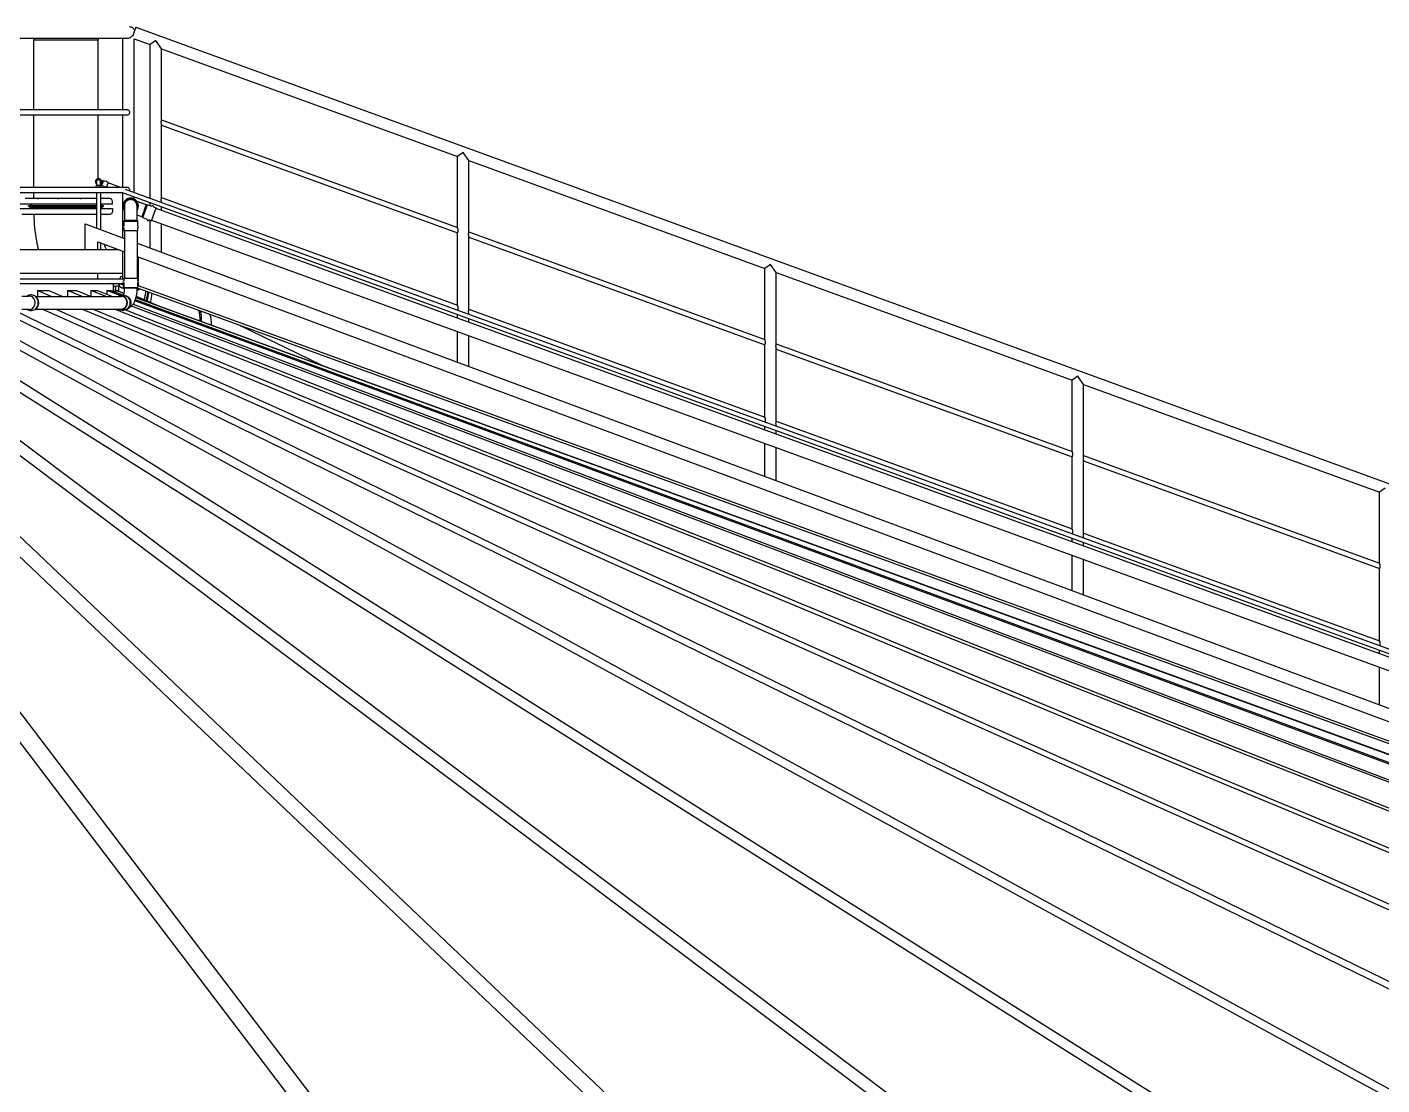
# Model space of a CAD drawing. Header units: millimetres. Extents: x 0 to 118900, y 0 to 84100.
# Drawn here: x 27084 to 32853, y 74896 to 79400 of the extents above; entities that cross this region are included whole.
import ezdxf

# ---------------------------------------------------------------- set-up
doc = ezdxf.new("R2010")
doc.units = ezdxf.units.MM
doc.header["$LTSCALE"] = 100
doc.layers.add('Visible', color=7, linetype='Continuous', lineweight=25)

msp = doc.modelspace()

# ---------------------------------------------------------------- linework, layer by layer
at = {"layer": 'Visible'}
for p, q in [((27546.17, 79398.89), (27532.06, 79360.12)), ((27546.17, 79398.89), (36856.14, 76010.34)), ((22307.76, 79352.05), (27510.02, 79352.05)), ((27112.8, 79345.2), (27385.8, 79345.2)), ((27112.8, 79046.85), (27112.8, 79345.2)), ((27112.8, 79345.2), (27385.8, 79345.2)), ((27385.8, 79046.85), (27385.8, 79345.2)), ((27490.81, 79046.85), (27490.81, 79352.05)), ((27539.11, 79350.06), (27607.73, 79325.08)), ((27539.11, 78695.75), (27539.11, 79350.06)), ((27631.88, 79341.99), (27607.73, 79325.08)), ((27656.03, 79307.5), (27631.88, 79341.99)), ((27607.73, 78670.77), (27607.73, 79325.08)), ((27656.03, 79004.54), (27656.03, 79307.5)), ((27656.03, 79307.5), (28916.6, 78848.7)), ((27510.02, 79046.85), (22307.76, 79046.85)), ((22307.76, 79025.55), (27510.02, 79025.55)), ((27112.8, 78716.85), (27112.8, 79025.55)), ((27385.8, 78754.29), (27385.8, 79025.55)), ((27490.81, 78716.85), (27490.81, 79025.55)), ((27656.03, 79004.54), (28916.6, 78545.73)), ((27656.03, 78674.54), (27656.03, 78981.87)), ((27656.03, 78981.87), (28916.6, 78523.06)), ((28940.75, 78865.61), (28916.6, 78848.7)), ((28964.9, 78831.12), (28940.75, 78865.61)), ((28916.6, 78545.73), (28916.6, 78848.7)), ((28964.9, 78528.15), (28964.9, 78831.12)), ((28964.9, 78831.12), (30225.46, 78372.31)), ((27510.02, 78716.85), (22307.76, 78716.85)), ((22307.76, 78695.55), (27491.49, 78695.55)), ((27112.8, 78669.67), (27112.8, 78695.55)), ((27378.91, 78726.44), (27377.16, 78723.2)), ((27398.66, 78723.2), (27377.16, 78723.2)), ((27377.16, 78716.85), (27377.16, 78723.2)), ((27378.91, 78740.91), (27378.91, 78726.43)), ((27378.91, 78740.91), (27378.91, 78726.43)), ((27378.91, 78695.55), (27378.91, 78543.69)), ((27396.91, 78726.43), (27396.91, 78740.91)), ((27396.91, 78726.43), (27396.91, 78740.91)), ((27396.91, 78728.35), (27398.72, 78727.69)), ((27396.91, 78728.35), (27398.72, 78727.69)), ((27396.91, 78726.44), (27398.66, 78723.2)), ((27396.91, 78695.55), (27396.91, 78537.01)), ((27398.66, 78716.85), (27398.66, 78723.2)), ((27398.71, 78727.7), (27401.15, 78724.95)), ((27404.88, 78744.61), (27400.13, 78746.34)), ((27404.88, 78744.61), (27400.13, 78746.34)), ((27408.5, 78745.15), (27401.15, 78724.95)), ((27409.14, 78722.04), (27401.15, 78724.95)), ((27404.87, 78744.61), (27408.5, 78745.15)), ((27416.49, 78742.24), (27408.5, 78745.15)), ((27421.82, 78717.42), (27415.53, 78719.71)), ((27429.17, 78737.63), (27421.82, 78717.42)), ((27428.52, 78716.85), (27422.42, 78719.07)), ((27429.17, 78737.63), (27422.88, 78739.92)), ((27481.15, 78716.85), (27428.58, 78735.98)), ((36547.24, 75397.9), (27487.04, 78695.55)), ((27490.81, 78502.12), (27490.81, 78694.18)), ((36553.4, 75414.82), (27503.36, 78708.76)), ((27378.91, 78645.17), (27051.8, 78645.17)), ((27127.92, 78669.67), (27075.66, 78669.67)), ((27378.91, 78639.17), (27089.3, 78639.17)), ((27089.3, 78636.17), (27089.3, 78639.17)), ((27378.91, 78636.17), (27089.3, 78636.17)), ((27093.3, 78636.17), (27093.3, 78633.67)), ((27127.92, 78669.67), (27131.55, 78669.67)), ((27214.32, 78669.67), (27131.55, 78669.67)), ((27214.32, 78669.67), (27219, 78669.67)), ((27310.1, 78669.67), (27219, 78669.67)), ((27310.1, 78669.67), (27314.56, 78669.67)), ((27378.91, 78669.67), (27314.56, 78669.67)), ((27431.48, 78669.67), (27396.91, 78669.67)), ((27446.8, 78645.17), (27396.91, 78645.17)), ((27409.3, 78639.17), (27396.91, 78639.17)), ((27409.3, 78636.17), (27396.91, 78636.17)), ((27405.3, 78636.17), (27405.3, 78633.67)), ((27409.3, 78636.17), (27409.3, 78639.17)), ((27431.48, 78669.67), (27432.31, 78669.67)), ((27434.8, 78669.67), (27432.31, 78669.67)), ((27446.8, 78645.17), (27446.8, 78657.67)), ((27497.77, 78638.07), (27497.77, 78577.04)), ((27539.11, 78668.13), (27539.11, 78676.6)), ((27551.77, 78577.04), (27551.77, 78638.07)), ((27591.47, 78642.64), (27552.16, 78656.95)), ((27591.47, 78642.64), (27552.16, 78656.95)), ((27575.83, 78588.42), (27595.87, 78643.48)), ((27591.47, 78642.64), (27595.87, 78643.48)), ((27595.87, 78643.48), (27613.82, 78636.95)), ((27607.73, 78639.17), (27607.73, 78651.62)), ((27656.03, 78674.54), (28916.6, 78215.73)), ((27051.8, 78627.67), (27378.91, 78627.67)), ((27061.8, 78603.17), (27378.91, 78603.17)), ((27093.3, 78633.67), (27378.91, 78633.67)), ((27396.91, 78633.67), (27405.3, 78633.67)), ((27396.91, 78627.67), (27446.8, 78627.67)), ((27396.91, 78603.17), (27436.8, 78603.17)), ((27446.8, 78627.67), (27446.8, 78613.17)), ((27497.77, 78577.04), (27495.47, 78573.18)), ((27551.77, 78599.62), (27573, 78591.9)), ((27551.77, 78599.62), (27573, 78591.9)), ((27551.77, 78577.04), (27554.07, 78573.18)), ((27573, 78591.9), (27575.83, 78588.42)), ((27575.83, 78588.42), (27593.78, 78581.88)), ((27602.8, 78578.6), (27613.42, 78574.74)), ((27613.42, 78574.74), (27633.46, 78629.8)), ((27622.84, 78633.67), (27633.46, 78629.8)), ((36451.49, 75417.85), (27632.68, 78627.64)), ((27656.03, 78619.14), (27656.03, 78634.04)), ((27331.41, 78561.34), (27497.77, 78499.53)), ((27331.41, 78451.2), (27331.41, 78561.34)), ((27495.47, 78573.18), (27554.07, 78573.18)), ((27495.47, 78573.18), (27495.47, 78554.08)), ((27495.47, 78544.48), (27495.47, 78533.18)), ((27495.47, 78533.18), (27554.07, 78533.18)), ((27497.77, 78533.18), (27497.77, 78331.2)), ((27551.77, 78533.18), (27551.77, 78331.2)), ((27554.07, 78573.18), (27554.07, 78554.08)), ((27554.07, 78544.48), (27554.07, 78533.18)), ((27607.73, 78458.68), (27607.73, 78576.81)), ((36433.02, 75367.11), (27614.21, 78576.9)), ((27656.03, 78440.73), (27656.03, 78561.68)), ((28916.6, 78215.73), (28916.6, 78523.06)), ((28964.9, 78528.15), (30225.46, 78069.34)), ((27384.41, 78485.11), (27497.77, 78442.99)), ((27384.41, 78451.2), (27384.41, 78485.11)), ((27396.91, 78480.47), (27396.91, 78451.2)), ((27551.77, 78479.47), (36513.93, 75149.54)), ((28964.9, 78198.15), (28964.9, 78505.48)), ((28964.9, 78505.48), (30225.46, 78046.67)), ((27475.69, 78451.2), (22331.91, 78451.2)), ((27490.81, 78326.2), (27490.81, 78445.58)), ((27551.77, 78422.93), (36513.93, 75093)), ((27551.77, 78411.51), (27557.91, 78408.52)), ((27557.91, 78315.86), (27557.91, 78420.65)), ((27490.81, 78351.2), (22331.91, 78351.2)), ((27384.41, 78326.2), (27384.41, 78351.2)), ((30249.61, 78389.22), (30225.46, 78372.31)), ((30225.46, 78069.34), (30225.46, 78372.31)), ((30273.76, 78354.73), (30249.61, 78389.22)), ((30273.76, 78051.76), (30273.76, 78354.73)), ((30273.76, 78354.73), (31534.33, 77895.92)), ((27495.47, 78307.2), (25462.44, 78307.2)), ((27490.81, 78326.2), (25537.91, 78326.2)), ((27451.91, 78273.42), (27451.91, 78307.2)), ((27459.27, 78295.08), (27451.91, 78298.28)), ((27458.04, 78295.62), (27466.13, 78297.5)), ((27477.6, 78294.03), (27470.26, 78297.22)), ((27477.66, 78305.29), (27474.35, 78295.45)), ((27478.36, 78326.2), (27482.16, 78337.49)), ((27495.47, 78326.2), (27490.81, 78326.2)), ((27494.72, 78299.56), (27490.88, 78288.13)), ((27495.47, 78331.2), (27554.07, 78331.2)), ((27495.47, 78331.2), (27495.47, 78319.9)), ((27495.47, 78310.3), (27495.47, 78291.2)), ((27495.47, 78291.2), (27554.07, 78291.2)), ((27497.72, 78287.43), (27495.47, 78291.2)), ((27551.73, 78287.28), (27554.07, 78291.2)), ((27552.7, 78288.89), (36513.93, 75027.27)), ((27554.07, 78331.2), (27554.07, 78319.9)), ((27557.91, 78318.92), (27554.07, 78320.31)), ((27554.07, 78310.3), (27554.07, 78291.2)), ((27557.91, 78297.63), (27557.91, 78314.33)), ((36513.93, 75037.91), (27557.91, 78297.63)), ((27089.69, 78253.2), (27060.85, 78253.2)), ((27091.27, 78255.5), (27098.58, 78255.5)), ((27118.48, 78253.2), (27484.59, 78253.2)), ((27128.1, 78277.61), (27176.47, 78277.61)), ((27186.82, 78253.2), (27128.1, 78277.61)), ((27128.1, 78277.61), (27128.1, 78253.2)), ((27176.47, 78277.61), (27235.18, 78253.2)), ((27256.24, 78277.61), (27294.5, 78277.61)), ((27318.22, 78253.2), (27256.24, 78277.61)), ((27256.24, 78277.61), (27256.24, 78253.2)), ((27294.5, 78277.61), (27356.48, 78253.2)), ((27355.22, 78277.61), (27382.9, 78277.61)), ((27419.69, 78253.2), (27355.22, 78277.61)), ((27355.22, 78277.61), (27355.22, 78253.69)), ((27382.9, 78277.61), (27447.37, 78253.2)), ((27423.81, 78277.61), (27440.56, 78277.61)), ((27479.39, 78257.09), (27423.81, 78277.61)), ((27423.81, 78277.61), (27423.81, 78262.12)), ((27440.56, 78277.61), (27489.93, 78259.38)), ((27461.12, 78270.02), (27461.12, 78277.61)), ((27461.14, 78277.61), (27461.12, 78277.61)), ((27461.14, 78277.61), (27466.74, 78277.61)), ((27495.22, 78265.19), (27461.14, 78277.61)), ((27461.14, 78277.61), (27461.14, 78270.02)), ((27466.74, 78277.61), (27495.61, 78267.09)), ((27488.92, 78255.5), (27484.59, 78255.5)), ((27497.65, 78285.3), (27490.91, 78288.24)), ((36385.22, 74969.21), (27542.06, 78233.96)), ((27544.08, 78239.4), (36401.96, 74969.21)), ((36513.93, 74977.48), (27546.26, 78246.58)), ((27546.75, 78248.44), (36513.93, 74979.53)), ((27548.18, 78254.6), (27642.72, 78213.46)), ((28198.59, 74849.01), (25650.03, 78199.2)), ((25746.12, 78199.2), (28294.68, 74849.01)), ((29465.3, 74849.01), (25942.48, 78199.2)), ((26034.86, 78199.2), (29557.69, 74849.01)), ((30675.08, 74849.01), (26222.29, 78199.2)), ((26309.81, 78199.2), (30762.6, 74849.01)), ((31812.71, 74849.01), (26485.95, 78199.2)), ((26567.51, 78199.2), (31894.27, 74849.01)), ((32863.89, 74849.01), (26730.15, 78199.2)), ((26804.71, 78199.2), (32938.45, 74849.01)), ((33642.9, 74933.21), (26951.8, 78199.2)), ((27023.15, 78196.9), (33651.2, 74961.68)), ((27060.85, 78199.2), (27089.69, 78199.2)), ((27091.27, 78196.9), (27098.58, 78196.9)), ((27118.48, 78199.2), (27484.59, 78199.2)), ((34385.92, 74969.21), (27148.14, 78199.2)), ((27206, 78199.2), (34443.78, 74969.21)), ((35083.88, 74969.21), (27316.67, 78199.2)), ((27365.04, 78199.2), (35132.25, 74969.21)), ((35654.25, 74969.21), (27455.29, 78199.2)), ((27488.92, 78196.9), (27484.59, 78196.9)), ((27502.75, 78195.58), (35692.51, 74969.21)), ((36089.86, 74969.21), (27528.47, 78211.99)), ((27534.88, 78220.05), (36117.54, 74969.21)), ((28916.6, 78160.33), (28916.6, 78175.23)), ((28964.9, 78198.15), (30225.46, 77739.34)), ((28336.66, 77960.49), (27989.91, 78129.76)), ((28964.9, 78142.75), (28964.9, 78157.65)), ((28916.6, 77972.36), (28916.6, 78102.87)), ((28964.9, 77954.42), (28964.9, 78085.29)), ((30225.46, 77739.34), (30225.46, 78046.67)), ((30273.76, 78051.76), (31534.33, 77592.95)), ((30273.76, 77721.76), (30273.76, 78029.09)), ((30273.76, 78029.09), (31534.33, 77570.29)), ((31558.48, 77912.83), (31534.33, 77895.92)), ((31534.33, 77592.95), (31534.33, 77895.92)), ((31582.63, 77878.34), (31558.48, 77912.83)), ((31582.63, 77575.37), (31582.63, 77878.34)), ((31582.63, 77878.34), (32843.19, 77419.53)), ((30273.76, 77721.76), (31534.33, 77262.95)), ((30225.46, 77683.94), (30225.46, 77698.84)), ((30273.76, 77666.36), (30273.76, 77681.26)), ((30225.46, 77486.05), (30225.46, 77626.48)), ((30273.76, 77468.1), (30273.76, 77608.9)), ((31534.33, 77262.95), (31534.33, 77570.29)), ((31582.63, 77575.37), (32843.19, 77116.56)), ((31582.63, 77245.37), (31582.63, 77552.71)), ((31582.63, 77552.71), (32843.19, 77093.9)), ((32867.34, 77436.44), (32843.19, 77419.53)), ((32843.19, 77116.56), (32843.19, 77419.53)), ((31534.33, 77207.56), (31534.33, 77222.45)), ((31582.63, 77245.37), (32843.19, 76786.56)), ((31582.63, 77189.98), (31582.63, 77204.87)), ((31534.33, 76999.73), (31534.33, 77150.09)), ((31582.63, 76981.79), (31582.63, 77132.51)), ((32843.19, 76786.56), (32843.19, 77093.9)), ((32843.19, 76731.17), (32843.19, 76746.07)), ((32843.19, 76513.42), (32843.19, 76673.7))]:
    msp.add_line(p, q, dxfattribs=at)
for centre, radius, start, end in [((27387.91, 78741.2), 13.25, 312.784695, 227.215305), ((27387.91, 78741.2), 10.75, 326.846592, 213.153408), ((27409.05, 78721.8), 0.25, 357.346348, 70), ((27412.61, 78721.64), 3.31, 177.346348, 322.653652), ((27415.44, 78719.48), 0.25, 70, 142.653652), ((27416.57, 78742.48), 0.25, 250, 322.653652), ((27419.41, 78740.32), 3.31, 357.346348, 142.653652), ((27422.96, 78740.15), 0.25, 177.346348, 250), ((27106.8, 78650.17), 11, 207.035692, 270), ((27391.8, 78650.17), 11, 297.659027, 332.964308), ((27434.8, 78657.67), 12, 0, 90), ((27524.77, 78638.18), 33.2, 324.414988, 215.585012), ((27524.77, 78638.18), 29.3, 337.146618, 202.853382), ((27613.91, 78637.19), 0.25, 250, 328.187718), ((27618.08, 78634.6), 4.65, 351.812282, 148.187718), ((27104.8, 78624.67), 9, 90, 160.528779), ((27393.8, 78624.67), 9, 19.471221, 69.809411), ((27436.8, 78613.17), 10, 270, 0), ((27593.69, 78581.65), 0.25, 351.812282, 70), ((27598.55, 78580.95), 4.65, 171.812282, 328.187718), ((27602.72, 78578.37), 0.25, 70, 148.187718), ((27622.93, 78633.9), 0.25, 171.812282, 250), ((27496.23, 78549.28), 4.65, 101.812282, 258.187718), ((27495.22, 78554.08), 0.25, 281.812282, 0), ((27495.22, 78544.48), 0.25, 0, 78.187718), ((27554.32, 78554.08), 0.25, 180, 258.187718), ((27554.32, 78544.48), 0.25, 101.812282, 180), ((27553.32, 78549.28), 4.65, 281.812282, 78.187718), ((27496.23, 78315.1), 4.65, 101.812282, 258.187718), ((27495.22, 78319.9), 0.25, 281.812282, 0), ((27495.22, 78310.3), 0.25, 0, 78.187718), ((27554.32, 78319.9), 0.25, 180, 258.187718), ((27554.32, 78310.3), 0.25, 101.812282, 180), ((27553.32, 78315.1), 4.65, 281.812282, 78.187718)]:
    msp.add_arc(centre, radius, start, end, dxfattribs=at)
for centre, major_axis, ratio, start_param, end_param in [((27463.55, 78234.8), (86.64, 177.48), 0.6261939, 6.2116161, 6.268814), ((27451.29, 78240.79), (86.64, 177.48), 0.6261939, 6.0871671, 6.1514337), ((27548.14, 78365.45), (4.83, 9.89), 0.6261939, 4.2855057, 6.4635671), ((27552.34, 78363.4), (4.83, 9.89), 0.6261939, 0.3464595, 0.7344856), ((27454.22, 78283.48), (5.05, 11.6), 0.5453916, 3.7989947, 6.2831853), ((27462.68, 78279.8), (7.58, 17.42), 0.5453916, 4.710541, 6.668308), ((27486.19, 78302.43), (-14.22, 4.78), 0.1308854, 0.005901, 0.9272952), ((27486.19, 78302.43), (14.22, -4.78), 0.1308854, 0.9040162, 2.3933106), ((27486.19, 78302.43), (-8.53, 2.87), 0.1308854, 3.1415927, 6.2831853), ((27496.37, 78332.71), (-14.22, 4.78), 0.1308854, 5.1581781, 6.2831853), ((27486.19, 78302.43), (-14.22, 4.78), 0.1308854, 2.2142974, 2.325544), ((27091.27, 78226.2), (0, 29.3), 0.9238795, 2.7427259, 6.6820521), ((27106.58, 78226.2), (0, -29.3), 0.9238795, 0.5702566, 2.571336), ((27484.59, 78226.2), (0, -29.3), 0.9238795, 5.8843185, 9.8236447), ((27484.59, 78226.2), (0, 27), 0.9238795, 3.1415927, 6.2831853), ((27499.9, 78226.2), (0, -29.3), 0.9238795, 0.2668457, 2.874747), ((27558.31, 78291.73), (-4.83, -9.89), 0.6261939, 5.9249199, 7.4876903), ((27562.52, 78289.68), (-4.83, -9.89), 0.6261939, 5.1617988, 5.9367258), ((27451.29, 78240.79), (86.64, 177.48), 0.6261939, 5.0027869, 5.1962057), ((27463.55, 78234.8), (-84.01, -172.09), 0.6261939, 1.872876, 2.0768393), ((27463.55, 78234.8), (-86.64, -177.48), 0.6261939, 1.8643248, 2.0625804), ((27723.49, 78107.92), (59.88, 122.67), 0.6261939, 5.3313664, 5.7408977), ((27723.49, 78107.92), (-63.39, -129.85), 0.6261939, 2.155921, 2.5238106), ((27765.52, 78087.39), (63.39, 129.85), 0.6261939, 5.3370204, 5.7212708)]:
    msp.add_ellipse(centre, major_axis=major_axis, ratio=ratio, start_param=start_param, end_param=end_param, dxfattribs=at)
for points, knots in [([(27541.81, 79386.91), (27541.36, 79387.8), (27540.84, 79388.7), (27539.35, 79390.91), (27538.29, 79392.16), (27536.15, 79394.27), (27534.87, 79395.33), (27532.12, 79397.15), (27530.64, 79397.91), (27527.83, 79399.06), (27526.23, 79399.55), (27522.96, 79400.2), (27521.29, 79400.35), (27519.77, 79400.35)], [1.0531094, 1.0531094, 1.0531094, 1.0531094, 1.3375249, 1.3375249, 1.7861394, 1.7861394, 2.2398735, 2.2398735, 2.6936075, 2.6936075, 3.1516947, 3.1516947, 3.6097818, 3.6097818, 3.6097818, 3.6097818]), ([(27510.02, 79352.05), (27512.34, 79352.05), (27514.68, 79352.4), (27519.29, 79353.71), (27521.48, 79354.67), (27526.07, 79357.29), (27528.34, 79359.08), (27531.7, 79362.45), (27532.95, 79363.97), (27534.03, 79365.54)], [-4.6389803, -4.6389803, -4.6389803, -4.6389803, -3.9200229, -3.9200229, -3.1858059, -3.1858059, -2.2383964, -2.2383964, -1.5324779, -1.5324779, -1.5324779, -1.5324779]), ([(27510.02, 79025.55), (27510.67, 79025.55), (27511.33, 79025.61), (27512.63, 79025.86), (27513.27, 79026.04), (27515.1, 79026.75), (27516.24, 79027.43), (27518.26, 79029.18), (27519.14, 79030.26), (27520.36, 79032.58), (27520.74, 79033.77), (27521.04, 79036.29), (27520.95, 79037.56), (27520.25, 79040.14), (27519.61, 79041.4), (27517.9, 79043.6), (27516.83, 79044.54), (27514.52, 79045.92), (27513.31, 79046.4), (27511.38, 79046.78), (27510.7, 79046.85), (27510.02, 79046.85)], [-6.8053801, -6.8053801, -6.8053801, -6.8053801, -6.6048771, -6.6048771, -6.4058047, -6.4058047, -6.0135261, -6.0135261, -5.5994145, -5.5994145, -5.2239137, -5.2239137, -4.8394499, -4.8394499, -4.4200832, -4.4200832, -3.9980244, -3.9980244, -3.6113297, -3.6113297, -3.4021672, -3.4021672, -3.4021672, -3.4021672]), ([(27656.03, 79004.54), (27656.03, 79004.54), (27655.91, 79004.29), (27655.45, 79003.29), (27655.13, 79002.53), (27654.5, 79000.72), (27654.16, 78999.54), (27653.8, 78997.57), (27653.71, 78996.88), (27653.58, 78995.49), (27653.55, 78994.78), (27653.55, 78992.62), (27653.7, 78991.04), (27654.19, 78988.1), (27654.52, 78986.74), (27655.12, 78984.57), (27655.44, 78983.59), (27655.78, 78982.58), (27655.87, 78982.31), (27656, 78981.96), (27656.03, 78981.87), (27656.03, 78981.87)], [1.6229327, 1.6229327, 1.6229327, 1.6229327, 2.0264847, 2.0264847, 2.4300367, 2.4300367, 2.8379511, 2.8379511, 3.0419082, 3.0419082, 3.2458654, 3.2458654, 3.6919191, 3.6919191, 4.1379728, 4.1379728, 4.562761, 4.562761, 4.7751551, 4.7751551, 4.9875491, 4.9875491, 4.9875491, 4.9875491]), ([(27387.91, 78749.95), (27386.91, 78749.95), (27385.93, 78749.78), (27384.06, 78749.14), (27383.2, 78748.68), (27381.48, 78747.35), (27380.69, 78746.44), (27379.51, 78744.37), (27379.13, 78743.22), (27378.93, 78741.66), (27378.91, 78741.29), (27378.91, 78740.91)], [-5.6928538, -5.6928538, -5.6928538, -5.6928538, -5.3940732, -5.3940732, -5.1016786, -5.1016786, -4.7434859, -4.7434859, -4.3836098, -4.3836098, -4.2713489, -4.2713489, -4.2713489, -4.2713489]), ([(27378.91, 78726.44), (27378.92, 78726.45), (27378.92, 78726.45), (27378.98, 78726.52), (27379.25, 78726.58), (27380.18, 78726.69), (27380.84, 78726.74), (27382.48, 78726.82), (27383.45, 78726.85), (27385.59, 78726.89), (27386.75, 78726.9), (27387.91, 78726.9)], [-1.3925757, -1.3925757, -1.3925757, -1.3925757, -1.3724739, -1.3724739, -1.0355417, -1.0355417, -0.6944712, -0.6944712, -0.3492052, -0.3492052, 0, 0, 0, 0]), ([(27396.91, 78740.91), (27396.91, 78741.08), (27396.91, 78741.24), (27396.84, 78742.52), (27396.57, 78743.62), (27395.64, 78745.68), (27394.98, 78746.62), (27393.34, 78748.21), (27392.37, 78748.85), (27390.23, 78749.72), (27389.07, 78749.95), (27387.91, 78749.95)], [-1.4217242, -1.4217242, -1.4217242, -1.4217242, -1.3724739, -1.3724739, -1.0355417, -1.0355417, -0.6944712, -0.6944712, -0.3492052, -0.3492052, 0, 0, 0, 0]), ([(27387.91, 78726.9), (27388.91, 78726.9), (27389.9, 78726.9), (27391.76, 78726.87), (27392.62, 78726.84), (27394.34, 78726.78), (27395.13, 78726.73), (27396.31, 78726.62), (27396.69, 78726.56), (27396.88, 78726.48), (27396.9, 78726.46), (27396.91, 78726.44)], [-5.6928538, -5.6928538, -5.6928538, -5.6928538, -5.3940732, -5.3940732, -5.1016786, -5.1016786, -4.7434859, -4.7434859, -4.3836098, -4.3836098, -4.3005625, -4.3005625, -4.3005625, -4.3005625]), ([(27398.72, 78727.69), (27398.77, 78727.68), (27398.85, 78727.76), (27399.16, 78728.23), (27399.42, 78728.73), (27400.04, 78730.03), (27400.39, 78730.8), (27401.13, 78732.54), (27401.51, 78733.47), (27402.06, 78734.93), (27402.24, 78735.41), (27402.59, 78736.36), (27402.76, 78736.84), (27403.23, 78738.21), (27403.52, 78739.09), (27404.09, 78740.91), (27404.35, 78741.81), (27404.72, 78743.24), (27404.84, 78743.78), (27404.93, 78744.43), (27404.93, 78744.59), (27404.88, 78744.61)], [-4.2713489, -4.2713489, -4.2713489, -4.2713489, -4.02207, -4.02207, -3.6590417, -3.6590417, -3.3247612, -3.3247612, -3.0032867, -3.0032867, -2.8499412, -2.8499412, -2.6986075, -2.6986075, -2.4076982, -2.4076982, -2.048021, -2.048021, -1.7075808, -1.7075808, -1.4217242, -1.4217242, -1.4217242, -1.4217242]), ([(27520.29, 78702.6), (27520.59, 78703.37), (27520.79, 78704.18), (27521.04, 78706.29), (27520.95, 78707.56), (27520.25, 78710.14), (27519.61, 78711.4), (27517.9, 78713.6), (27516.83, 78714.54), (27514.52, 78715.92), (27513.31, 78716.4), (27511.38, 78716.78), (27510.7, 78716.85), (27510.02, 78716.85)], [-5.4750755, -5.4750755, -5.4750755, -5.4750755, -5.2239137, -5.2239137, -4.8394499, -4.8394499, -4.4200832, -4.4200832, -3.9980244, -3.9980244, -3.6113297, -3.6113297, -3.4021672, -3.4021672, -3.4021672, -3.4021672]), ([(27131.55, 78669.67), (27131.41, 78669.67), (27131.27, 78669.67), (27130.25, 78669.66), (27129.45, 78669.66), (27128.45, 78669.67), (27128.18, 78669.67), (27127.92, 78669.67)], [-2.17747426, -2.17747426, -2.17747426, -2.17747426, -2.12868784, -2.12868784, -1.82469566, -1.82469566, -1.69810299, -1.69810299, -1.69810299, -1.69810299]), ([(27219, 78669.67), (27218.66, 78669.67), (27218.32, 78669.67), (27217.11, 78669.66), (27216.24, 78669.66), (27215.03, 78669.67), (27214.67, 78669.67), (27214.32, 78669.67)], [-2.17736247, -2.17736247, -2.17736247, -2.17736247, -2.07623279, -2.07623279, -1.81189965, -1.81189965, -1.69812221, -1.69812221, -1.69812221, -1.69812221]), ([(27314.56, 78669.67), (27314.42, 78669.67), (27314.28, 78669.67), (27313.27, 78669.66), (27312.32, 78669.66), (27310.93, 78669.67), (27310.51, 78669.67), (27310.1, 78669.67)], [-2.17747426, -2.17747426, -2.17747426, -2.17747426, -2.12868784, -2.12868784, -1.82469566, -1.82469566, -1.69810299, -1.69810299, -1.69810299, -1.69810299]), ([(27432.31, 78669.67), (27432.33, 78669.67), (27432.33, 78669.67), (27432.27, 78669.66), (27432.12, 78669.66), (27431.75, 78669.67), (27431.62, 78669.67), (27431.48, 78669.67)], [-2.17736247, -2.17736247, -2.17736247, -2.17736247, -2.07623279, -2.07623279, -1.81189965, -1.81189965, -1.69812221, -1.69812221, -1.69812221, -1.69812221]), ([(27524.77, 78665.09), (27522.32, 78665.09), (27519.87, 78664.76), (27515.23, 78663.46), (27513.05, 78662.53), (27507.95, 78659.51), (27505.27, 78657.1), (27501.01, 78651.38), (27499.47, 78648.14), (27498.05, 78642.52), (27497.77, 78640.29), (27497.77, 78638.07)], [-17.0223675, -17.0223675, -17.0223675, -17.0223675, -16.2855661, -16.2855661, -15.5765855, -15.5765855, -14.5063628, -14.5063628, -13.438758, -13.438758, -12.7676337, -12.7676337, -12.7676337, -12.7676337]), ([(27551.77, 78638.07), (27551.77, 78638.83), (27551.74, 78639.59), (27551.4, 78643.59), (27550.55, 78646.75), (27547.73, 78652.67), (27545.78, 78655.37), (27540.94, 78659.98), (27538.07, 78661.83), (27531.71, 78664.42), (27528.26, 78665.09), (27524.77, 78665.09)], [-4.25526, -4.25526, -4.25526, -4.25526, -4.0267866, -4.0267866, -3.0510828, -3.0510828, -2.0606518, -2.0606518, -1.0455835, -1.0455835, 0, 0, 0, 0]), ([(27573, 78591.9), (27573.01, 78591.89), (27573.05, 78591.98), (27573.33, 78592.64), (27573.77, 78593.77), (27575.05, 78597.12), (27575.86, 78599.24), (27577.79, 78604.4), (27578.93, 78607.44), (27580.65, 78612.11), (27581.18, 78613.56), (27582.11, 78616.12), (27582.51, 78617.22), (27583.37, 78619.58), (27583.83, 78620.85), (27585.28, 78624.88), (27586.23, 78627.54), (27588.13, 78632.88), (27589.03, 78635.43), (27590.4, 78639.37), (27590.88, 78640.79), (27591.38, 78642.31), (27591.48, 78642.63), (27591.47, 78642.64)], [-12.7676337, -12.7676337, -12.7676337, -12.7676337, -12.3711817, -12.3711817, -11.2979395, -11.2979395, -10.2843219, -10.2843219, -9.2095738, -9.2095738, -8.7395332, -8.7395332, -8.390163, -8.390163, -7.9826077, -7.9826077, -7.0825138, -7.0825138, -6.0106897, -6.0106897, -5.0039811, -5.0039811, -4.25526, -4.25526, -4.25526, -4.25526]), ([(27656.03, 78674.54), (27656.03, 78674.54), (27655.91, 78674.29), (27655.45, 78673.29), (27655.13, 78672.53), (27654.5, 78670.72), (27654.16, 78669.54), (27653.8, 78667.57), (27653.71, 78666.88), (27653.58, 78665.49), (27653.55, 78664.78), (27653.55, 78662.62), (27653.7, 78661.04), (27654.19, 78658.1), (27654.52, 78656.74), (27655.06, 78654.8), (27655.3, 78654.01), (27655.51, 78653.39)], [1.6229327, 1.6229327, 1.6229327, 1.6229327, 2.0264847, 2.0264847, 2.4300367, 2.4300367, 2.8379511, 2.8379511, 3.0419082, 3.0419082, 3.2458654, 3.2458654, 3.6919191, 3.6919191, 4.1379728, 4.1379728, 4.4720635, 4.4720635, 4.4720635, 4.4720635]), ([(27112.81, 78603.17), (27112.99, 78564.85), (27116.57, 78526.55), (27125.91, 78476.33), (27128.66, 78463.7), (27131.8, 78451.2)], [5.06766892, 5.06766892, 5.06766892, 5.06766892, 5.30580093, 5.30580093, 5.38657231, 5.38657231, 5.38657231, 5.38657231]), ([(27497.77, 78577.04), (27497.78, 78577.04), (27497.81, 78577.05), (27498.14, 78577.07), (27499, 78577.09), (27501.81, 78577.12), (27503.77, 78577.14), (27508.61, 78577.16), (27511.47, 78577.17), (27517.84, 78577.18), (27521.29, 78577.18), (27524.77, 78577.18)], [-4.2437934, -4.2437934, -4.2437934, -4.2437934, -4.0267866, -4.0267866, -3.0510828, -3.0510828, -2.0606518, -2.0606518, -1.0455835, -1.0455835, 0, 0, 0, 0]), ([(27524.77, 78577.18), (27527.23, 78577.18), (27529.67, 78577.18), (27534.31, 78577.17), (27536.5, 78577.17), (27541.6, 78577.16), (27544.28, 78577.15), (27548.54, 78577.12), (27550.08, 78577.1), (27551.49, 78577.07), (27551.76, 78577.05), (27551.77, 78577.04)], [-17.0223675, -17.0223675, -17.0223675, -17.0223675, -16.2855661, -16.2855661, -15.5765855, -15.5765855, -14.5063628, -14.5063628, -13.438758, -13.438758, -12.7791194, -12.7791194, -12.7791194, -12.7791194]), ([(28916.6, 78523.06), (28916.6, 78523.06), (28916.72, 78523.3), (28917.17, 78524.3), (28917.49, 78525.05), (28918.12, 78526.86), (28918.46, 78528.04), (28918.82, 78530.01), (28918.92, 78530.71), (28919.04, 78532.1), (28919.07, 78532.81), (28919.07, 78535.03), (28918.91, 78536.66), (28918.4, 78539.68), (28918.05, 78541.08), (28917.45, 78543.2), (28917.15, 78544.12), (28916.83, 78545.07), (28916.74, 78545.32), (28916.63, 78545.65), (28916.6, 78545.73), (28916.6, 78545.73)], [1.6229501, 1.6229501, 1.6229501, 1.6229501, 2.0243601, 2.0243601, 2.42577, 2.42577, 2.8358351, 2.8358351, 3.0408677, 3.0408677, 3.2459002, 3.2459002, 3.7079752, 3.7079752, 4.1700503, 4.1700503, 4.578626, 4.578626, 4.7829138, 4.7829138, 4.9872016, 4.9872016, 4.9872016, 4.9872016]), ([(28964.9, 78528.15), (28964.9, 78528.15), (28964.78, 78527.93), (28964.36, 78527), (28964.06, 78526.29), (28963.43, 78524.54), (28963.07, 78523.34), (28962.69, 78521.31), (28962.58, 78520.6), (28962.45, 78519.15), (28962.42, 78518.42), (28962.42, 78516.23), (28962.57, 78514.65), (28963.05, 78511.72), (28963.38, 78510.35), (28963.98, 78508.18), (28964.3, 78507.2), (28964.65, 78506.19), (28964.74, 78505.92), (28964.86, 78505.57), (28964.9, 78505.48), (28964.9, 78505.48)], [1.6232379, 1.6232379, 1.6232379, 1.6232379, 2.0102798, 2.0102798, 2.3973217, 2.3973217, 2.8218987, 2.8218987, 3.0341872, 3.0341872, 3.2464758, 3.2464758, 3.6925295, 3.6925295, 4.1385832, 4.1385832, 4.5633713, 4.5633713, 4.7757654, 4.7757654, 4.9881595, 4.9881595, 4.9881595, 4.9881595]), ([(27439.12, 78307.2), (27438.95, 78307.28), (27438.78, 78307.35), (27438.38, 78307.5), (27438.15, 78307.58), (27437.91, 78307.64)], [4.53260349, 4.53260349, 4.53260349, 4.53260349, 4.57763376, 4.57763376, 4.63840598, 4.63840598, 4.63840598, 4.63840598]), ([(27486.84, 78288.84), (27485.96, 78289.23), (27484.94, 78289.77), (27482.87, 78291), (27481.81, 78291.68), (27479.9, 78292.84), (27478.91, 78293.42), (27477.87, 78293.91), (27477.73, 78293.97), (27477.6, 78294.03)], [0, 0, 0, 0, 0.3455138, 0.3455138, 0.6910276, 0.6910276, 1.0358042, 1.0358042, 1.0873441, 1.0873441, 1.0873441, 1.0873441]), ([(27490.88, 78288.13), (27490.86, 78288.08), (27490.77, 78288.03), (27490.38, 78287.95), (27489.9, 78287.94), (27488.57, 78288.19), (27487.73, 78288.46), (27486.84, 78288.84)], [4.64877633, 4.64877633, 4.64877633, 4.64877633, 4.83129613, 4.83129613, 5.17680991, 5.17680991, 5.52232369, 5.52232369, 5.52232369, 5.52232369]), ([(27100.42, 78259.4), (27097.14, 78259.4), (27093.86, 78258.84), (27088.43, 78256.93), (27086.2, 78255.83), (27084.13, 78254.46)], [0, 0, 0, 0, 0.31301091, 0.31301091, 0.54720529, 0.54720529, 0.54720529, 0.54720529]), ([(27084.13, 78197.93), (27086.7, 78196.24), (27089.51, 78194.94), (27095.61, 78193.21), (27098.93, 78192.85), (27105.48, 78193.25), (27108.72, 78194.02), (27114.82, 78196.58), (27117.68, 78198.39), (27122.75, 78202.87), (27124.94, 78205.56), (27128.46, 78211.55), (27129.77, 78214.85), (27131.35, 78221.76), (27131.61, 78225.35), (27131.07, 78232.46), (27130.26, 78235.97), (27127.63, 78242.54), (27125.82, 78245.59), (27121.39, 78250.92), (27118.78, 78253.2), (27113.02, 78256.74), (27109.89, 78258.01), (27104.59, 78259.17), (27102.5, 78259.4), (27100.42, 78259.4)], [2.5943874, 2.5943874, 2.5943874, 2.5943874, 2.8845648, 2.8845648, 3.1987269, 3.1987269, 3.5117971, 3.5117971, 3.8270869, 3.8270869, 4.14645, 4.14645, 4.4695959, 4.4695959, 4.794987, 4.794987, 5.120821, 5.120821, 5.445287, 5.445287, 5.7666044, 5.7666044, 6.0836986, 6.0836986, 6.2831853, 6.2831853, 6.2831853, 6.2831853]), ([(27472.69, 78253.2), (27472.84, 78253.31), (27473, 78253.43), (27475.87, 78255.54), (27478.9, 78257.09), (27485.25, 78259.06), (27488.56, 78259.5), (27495.12, 78259.25), (27498.38, 78258.57), (27504.53, 78256.15), (27507.43, 78254.41), (27512.58, 78250.06), (27514.84, 78247.42), (27518.48, 78241.52), (27519.85, 78238.25), (27521.58, 78231.39), (27521.92, 78227.8), (27521.53, 78220.68), (27520.79, 78217.15), (27518.31, 78210.53), (27516.57, 78207.43), (27512.25, 78201.99), (27509.69, 78199.65), (27504, 78195.97), (27500.9, 78194.62), (27494.46, 78193.05), (27491.14, 78192.81), (27484.6, 78193.47), (27481.39, 78194.35), (27476.38, 78196.67), (27474.47, 78197.84), (27472.69, 78199.2)], [0.9551372, 0.9551372, 0.9551372, 0.9551372, 0.9731442, 0.9731442, 1.2913229, 1.2913229, 1.605684, 1.605684, 1.918717, 1.918717, 2.2337619, 2.2337619, 2.5528228, 2.5528228, 2.875743, 2.875743, 3.201034, 3.201034, 3.5268959, 3.5268959, 3.8515199, 3.8515199, 4.1731116, 4.1731116, 4.4905062, 4.4905062, 4.8043847, 4.8043847, 5.117549, 5.117549, 5.3280481, 5.3280481, 5.3280481, 5.3280481]), ([(27497.72, 78287.43), (27497.59, 78282.44), (27497.19, 78277.52), (27495.96, 78268.55), (27495.15, 78264.47), (27494.06, 78260.39), (27493.89, 78259.8), (27493.73, 78259.24)], [3.21063816, 3.21063816, 3.21063816, 3.21063816, 3.48534347, 3.48534347, 3.75036068, 3.75036068, 3.79584102, 3.79584102, 3.79584102, 3.79584102]), ([(27551.73, 78287.28), (27551.73, 78287.28), (27551.64, 78287.29), (27550.93, 78287.32), (27549.73, 78287.34), (27546.06, 78287.4), (27543.64, 78287.43), (27538.05, 78287.49), (27534.98, 78287.52), (27528.26, 78287.57), (27524.65, 78287.6), (27519.54, 78287.62), (27518.01, 78287.62), (27515.41, 78287.62), (27514.32, 78287.62), (27512.04, 78287.62), (27510.85, 78287.62), (27507.23, 78287.61), (27505.03, 78287.59), (27501.06, 78287.55), (27499.49, 78287.52), (27498.01, 78287.47), (27497.72, 78287.45), (27497.72, 78287.43)], [-13.8337961, -13.8337961, -13.8337961, -13.8337961, -13.438758, -13.438758, -12.3711817, -12.3711817, -11.2979395, -11.2979395, -10.2843219, -10.2843219, -9.2095738, -9.2095738, -8.7395332, -8.7395332, -8.390163, -8.390163, -7.9826077, -7.9826077, -7.0825138, -7.0825138, -6.0106897, -6.0106897, -5.3222618, -5.3222618, -5.3222618, -5.3222618]), ([(27551.73, 78287.28), (27551.59, 78279.87), (27551.02, 78272.51), (27549.05, 78258.26), (27547.64, 78251.37), (27543.91, 78238.31), (27541.6, 78232.15), (27535.55, 78220.53), (27531.86, 78215), (27524.16, 78207.92), (27521.55, 78205.93), (27517.94, 78203.88), (27517.34, 78203.55), (27516.72, 78203.24)], [3.1936364, 3.1936364, 3.1936364, 3.1936364, 3.4886758, 3.4886758, 3.7837153, 3.7837153, 4.0787547, 4.0787547, 4.3737941, 4.3737941, 4.4981725, 4.4981725, 4.5223657, 4.5223657, 4.5223657, 4.5223657]), ([(27615.07, 78266.19), (27613.72, 78254.64), (27611.51, 78242.9), (27608.28, 78230.32), (27608.06, 78229.48), (27607.84, 78228.64)], [5.16918853, 5.16918853, 5.16918853, 5.16918853, 5.3626837, 5.3626837, 5.37651276, 5.37651276, 5.37651276, 5.37651276]), ([(28917.12, 78194.2), (28917.32, 78194.66), (28917.56, 78195.26), (28918.12, 78196.86), (28918.46, 78198.04), (28918.82, 78200.01), (28918.92, 78200.71), (28919.04, 78202.1), (28919.07, 78202.81), (28919.07, 78205.03), (28918.91, 78206.66), (28918.4, 78209.68), (28918.05, 78211.08), (28917.45, 78213.2), (28917.15, 78214.12), (28916.83, 78215.07), (28916.74, 78215.32), (28916.63, 78215.65), (28916.6, 78215.73), (28916.6, 78215.73)], [2.1203309, 2.1203309, 2.1203309, 2.1203309, 2.42577, 2.42577, 2.8358351, 2.8358351, 3.0408677, 3.0408677, 3.2459002, 3.2459002, 3.7079752, 3.7079752, 4.1700503, 4.1700503, 4.578626, 4.578626, 4.7829138, 4.7829138, 4.9872016, 4.9872016, 4.9872016, 4.9872016]), ([(28964.9, 78198.15), (28964.9, 78198.15), (28964.78, 78197.93), (28964.36, 78197), (28964.06, 78196.29), (28963.43, 78194.54), (28963.07, 78193.34), (28962.69, 78191.31), (28962.58, 78190.6), (28962.45, 78189.15), (28962.42, 78188.42), (28962.42, 78186.23), (28962.57, 78184.65), (28963.05, 78181.72), (28963.38, 78180.35), (28963.92, 78178.41), (28964.17, 78177.62), (28964.37, 78177)], [1.6232379, 1.6232379, 1.6232379, 1.6232379, 2.0102798, 2.0102798, 2.3973217, 2.3973217, 2.8218987, 2.8218987, 3.0341872, 3.0341872, 3.2464758, 3.2464758, 3.6925295, 3.6925295, 4.1385832, 4.1385832, 4.4726739, 4.4726739, 4.4726739, 4.4726739]), ([(30225.46, 78046.67), (30225.46, 78046.67), (30225.58, 78046.92), (30226.04, 78047.92), (30226.36, 78048.68), (30226.99, 78050.5), (30227.33, 78051.67), (30227.69, 78053.64), (30227.78, 78054.33), (30227.91, 78055.72), (30227.94, 78056.43), (30227.94, 78058.59), (30227.79, 78060.17), (30227.3, 78063.11), (30226.97, 78064.47), (30226.37, 78066.64), (30226.06, 78067.62), (30225.71, 78068.64), (30225.62, 78068.9), (30225.49, 78069.25), (30225.46, 78069.34), (30225.46, 78069.34)], [1.6229327, 1.6229327, 1.6229327, 1.6229327, 2.0264847, 2.0264847, 2.4300367, 2.4300367, 2.8379511, 2.8379511, 3.0419082, 3.0419082, 3.2458654, 3.2458654, 3.6919191, 3.6919191, 4.1379728, 4.1379728, 4.562761, 4.562761, 4.7751551, 4.7751551, 4.9875491, 4.9875491, 4.9875491, 4.9875491]), ([(30273.76, 78051.76), (30273.76, 78051.76), (30273.64, 78051.52), (30273.19, 78050.53), (30272.87, 78049.77), (30272.24, 78047.97), (30271.9, 78046.79), (30271.54, 78044.81), (30271.44, 78044.12), (30271.32, 78042.72), (30271.29, 78042.01), (30271.29, 78039.85), (30271.43, 78038.28), (30271.91, 78035.36), (30272.24, 78034), (30272.84, 78031.82), (30273.16, 78030.83), (30273.51, 78029.81), (30273.6, 78029.54), (30273.73, 78029.18), (30273.76, 78029.09), (30273.76, 78029.09)], [1.6229501, 1.6229501, 1.6229501, 1.6229501, 2.0243601, 2.0243601, 2.42577, 2.42577, 2.8358351, 2.8358351, 3.0408677, 3.0408677, 3.2459002, 3.2459002, 3.6895756, 3.6895756, 4.1332509, 4.1332509, 4.5604599, 4.5604599, 4.7740643, 4.7740643, 4.9876688, 4.9876688, 4.9876688, 4.9876688]), ([(30225.98, 77717.81), (30226.19, 77718.28), (30226.44, 77718.89), (30226.99, 77720.5), (30227.33, 77721.67), (30227.69, 77723.64), (30227.78, 77724.33), (30227.91, 77725.72), (30227.94, 77726.43), (30227.94, 77728.59), (30227.79, 77730.17), (30227.3, 77733.11), (30226.97, 77734.47), (30226.37, 77736.64), (30226.06, 77737.62), (30225.71, 77738.64), (30225.62, 77738.9), (30225.49, 77739.25), (30225.46, 77739.34), (30225.46, 77739.34)], [2.1204785, 2.1204785, 2.1204785, 2.1204785, 2.4300367, 2.4300367, 2.8379511, 2.8379511, 3.0419082, 3.0419082, 3.2458654, 3.2458654, 3.6919191, 3.6919191, 4.1379728, 4.1379728, 4.562761, 4.562761, 4.7751551, 4.7751551, 4.9875491, 4.9875491, 4.9875491, 4.9875491]), ([(30273.76, 77721.76), (30273.76, 77721.76), (30273.64, 77721.52), (30273.19, 77720.53), (30272.87, 77719.77), (30272.24, 77717.97), (30271.9, 77716.79), (30271.54, 77714.81), (30271.44, 77714.12), (30271.32, 77712.72), (30271.29, 77712.01), (30271.29, 77709.85), (30271.43, 77708.28), (30271.91, 77705.36), (30272.24, 77704), (30272.78, 77702.04), (30273.03, 77701.24), (30273.24, 77700.61)], [1.6229501, 1.6229501, 1.6229501, 1.6229501, 2.0243601, 2.0243601, 2.42577, 2.42577, 2.8358351, 2.8358351, 3.0408677, 3.0408677, 3.2459002, 3.2459002, 3.6895756, 3.6895756, 4.1332509, 4.1332509, 4.4719463, 4.4719463, 4.4719463, 4.4719463]), ([(31534.33, 77570.29), (31534.33, 77570.29), (31534.45, 77570.53), (31534.9, 77571.52), (31535.22, 77572.27), (31535.85, 77574.08), (31536.19, 77575.26), (31536.55, 77577.24), (31536.65, 77577.93), (31536.77, 77579.33), (31536.8, 77580.03), (31536.8, 77582.26), (31536.65, 77583.89), (31536.13, 77586.91), (31535.78, 77588.31), (31535.18, 77590.43), (31534.88, 77591.35), (31534.56, 77592.3), (31534.47, 77592.54), (31534.36, 77592.87), (31534.33, 77592.95), (31534.33, 77592.95)], [1.6229501, 1.6229501, 1.6229501, 1.6229501, 2.0243601, 2.0243601, 2.42577, 2.42577, 2.8358351, 2.8358351, 3.0408677, 3.0408677, 3.2459002, 3.2459002, 3.7079752, 3.7079752, 4.1700503, 4.1700503, 4.578626, 4.578626, 4.7829138, 4.7829138, 4.9872016, 4.9872016, 4.9872016, 4.9872016]), ([(31582.63, 77575.37), (31582.63, 77575.37), (31582.51, 77575.15), (31582.09, 77574.22), (31581.79, 77573.52), (31581.16, 77571.76), (31580.8, 77570.56), (31580.42, 77568.54), (31580.32, 77567.82), (31580.18, 77566.38), (31580.15, 77565.65), (31580.15, 77563.45), (31580.3, 77561.88), (31580.78, 77558.94), (31581.12, 77557.57), (31581.72, 77555.41), (31582.03, 77554.42), (31582.38, 77553.41), (31582.47, 77553.15), (31582.6, 77552.79), (31582.63, 77552.71), (31582.63, 77552.71)], [1.6232379, 1.6232379, 1.6232379, 1.6232379, 2.0102798, 2.0102798, 2.3973217, 2.3973217, 2.8218987, 2.8218987, 3.0341872, 3.0341872, 3.2464758, 3.2464758, 3.6925295, 3.6925295, 4.1385832, 4.1385832, 4.5633713, 4.5633713, 4.7757654, 4.7757654, 4.9881595, 4.9881595, 4.9881595, 4.9881595]), ([(31534.85, 77241.42), (31535.05, 77241.89), (31535.3, 77242.49), (31535.85, 77244.08), (31536.19, 77245.26), (31536.55, 77247.24), (31536.65, 77247.93), (31536.77, 77249.33), (31536.8, 77250.03), (31536.8, 77252.26), (31536.65, 77253.89), (31536.13, 77256.91), (31535.78, 77258.31), (31535.18, 77260.43), (31534.88, 77261.35), (31534.56, 77262.3), (31534.47, 77262.54), (31534.36, 77262.87), (31534.33, 77262.95), (31534.33, 77262.95)], [2.1203309, 2.1203309, 2.1203309, 2.1203309, 2.42577, 2.42577, 2.8358351, 2.8358351, 3.0408677, 3.0408677, 3.2459002, 3.2459002, 3.7079752, 3.7079752, 4.1700503, 4.1700503, 4.578626, 4.578626, 4.7829138, 4.7829138, 4.9872016, 4.9872016, 4.9872016, 4.9872016]), ([(31582.63, 77245.37), (31582.63, 77245.37), (31582.51, 77245.15), (31582.09, 77244.22), (31581.79, 77243.52), (31581.16, 77241.76), (31580.8, 77240.56), (31580.42, 77238.54), (31580.32, 77237.82), (31580.18, 77236.38), (31580.15, 77235.65), (31580.15, 77233.45), (31580.3, 77231.88), (31580.78, 77228.94), (31581.12, 77227.57), (31581.65, 77225.63), (31581.9, 77224.85), (31582.1, 77224.22)], [1.6232379, 1.6232379, 1.6232379, 1.6232379, 2.0102798, 2.0102798, 2.3973217, 2.3973217, 2.8218987, 2.8218987, 3.0341872, 3.0341872, 3.2464758, 3.2464758, 3.6925295, 3.6925295, 4.1385832, 4.1385832, 4.4726739, 4.4726739, 4.4726739, 4.4726739]), ([(32843.19, 77093.9), (32843.19, 77093.9), (32843.32, 77094.14), (32843.77, 77095.14), (32844.1, 77095.9), (32844.72, 77097.72), (32845.06, 77098.9), (32845.42, 77100.86), (32845.52, 77101.55), (32845.64, 77102.95), (32845.67, 77103.65), (32845.67, 77105.82), (32845.52, 77107.39), (32845.04, 77110.33), (32844.71, 77111.7), (32844.1, 77113.86), (32843.79, 77114.85), (32843.44, 77115.86), (32843.35, 77116.12), (32843.23, 77116.48), (32843.19, 77116.56), (32843.19, 77116.56)], [1.6229327, 1.6229327, 1.6229327, 1.6229327, 2.0264847, 2.0264847, 2.4300367, 2.4300367, 2.8379511, 2.8379511, 3.0419082, 3.0419082, 3.2458654, 3.2458654, 3.6919191, 3.6919191, 4.1379728, 4.1379728, 4.562761, 4.562761, 4.7751551, 4.7751551, 4.9875491, 4.9875491, 4.9875491, 4.9875491]), ([(32843.72, 76765.03), (32843.92, 76765.51), (32844.17, 76766.11), (32844.72, 76767.72), (32845.06, 76768.9), (32845.42, 76770.86), (32845.52, 76771.55), (32845.64, 76772.95), (32845.67, 76773.65), (32845.67, 76775.82), (32845.52, 76777.39), (32845.04, 76780.33), (32844.71, 76781.7), (32844.1, 76783.86), (32843.79, 76784.85), (32843.44, 76785.86), (32843.35, 76786.12), (32843.23, 76786.48), (32843.19, 76786.56), (32843.19, 76786.56)], [2.1204785, 2.1204785, 2.1204785, 2.1204785, 2.4300367, 2.4300367, 2.8379511, 2.8379511, 3.0419082, 3.0419082, 3.2458654, 3.2458654, 3.6919191, 3.6919191, 4.1379728, 4.1379728, 4.562761, 4.562761, 4.7751551, 4.7751551, 4.9875491, 4.9875491, 4.9875491, 4.9875491])]:
    msp.add_open_spline(points, degree=3, knots=knots, dxfattribs=at)
for points in [[(27112.71, 79352.05), (27112.77, 79349.76), (27112.8, 79347.48), (27112.8, 79345.2)], [(27385.76, 79352.05), (27385.79, 79349.76), (27385.8, 79347.48), (27385.8, 79345.2)], [(27410.29, 78475.49), (27413.74, 78466.98), (27417.49, 78458.86), (27421.48, 78451.2)], [(27561.17, 78284.08), (27561.19, 78284.65), (27561.21, 78285.22), (27561.22, 78285.79)]]:
    msp.add_open_spline(points, degree=3, dxfattribs=at)

doc.saveas('drawing.dxf')
